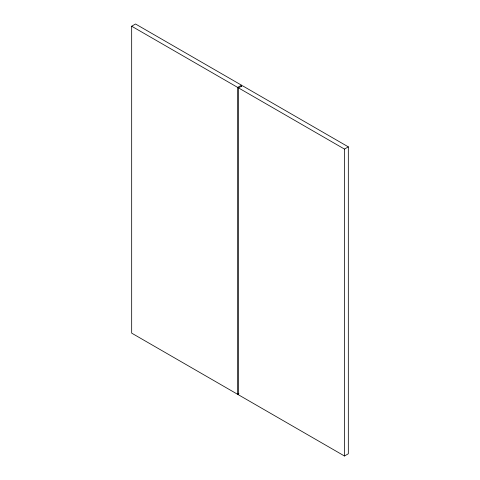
<?xml version="1.0" encoding="UTF-8"?>
<svg xmlns="http://www.w3.org/2000/svg" width="480" height="480" viewBox="0 0 480 480"><rect width="100%" height="100%" fill="white"/><g stroke="black" fill="none" stroke-linecap="round" stroke-linejoin="round"><path stroke-width="0.72" d="M238.932 393.582L237.648 394.32L131.676 333.138L131.676 26.22L135.522 24L241.494 85.182L241.494 86.682M131.676 26.22L237.648 87.408L241.494 85.182M238.506 87.9L242.352 85.68L348.324 146.862L348.324 453.78L344.478 456L238.506 394.818L238.506 87.9L344.478 149.082L348.324 146.862M344.478 149.082L344.478 456M237.648 87.408L237.648 394.32"/></g></svg>
